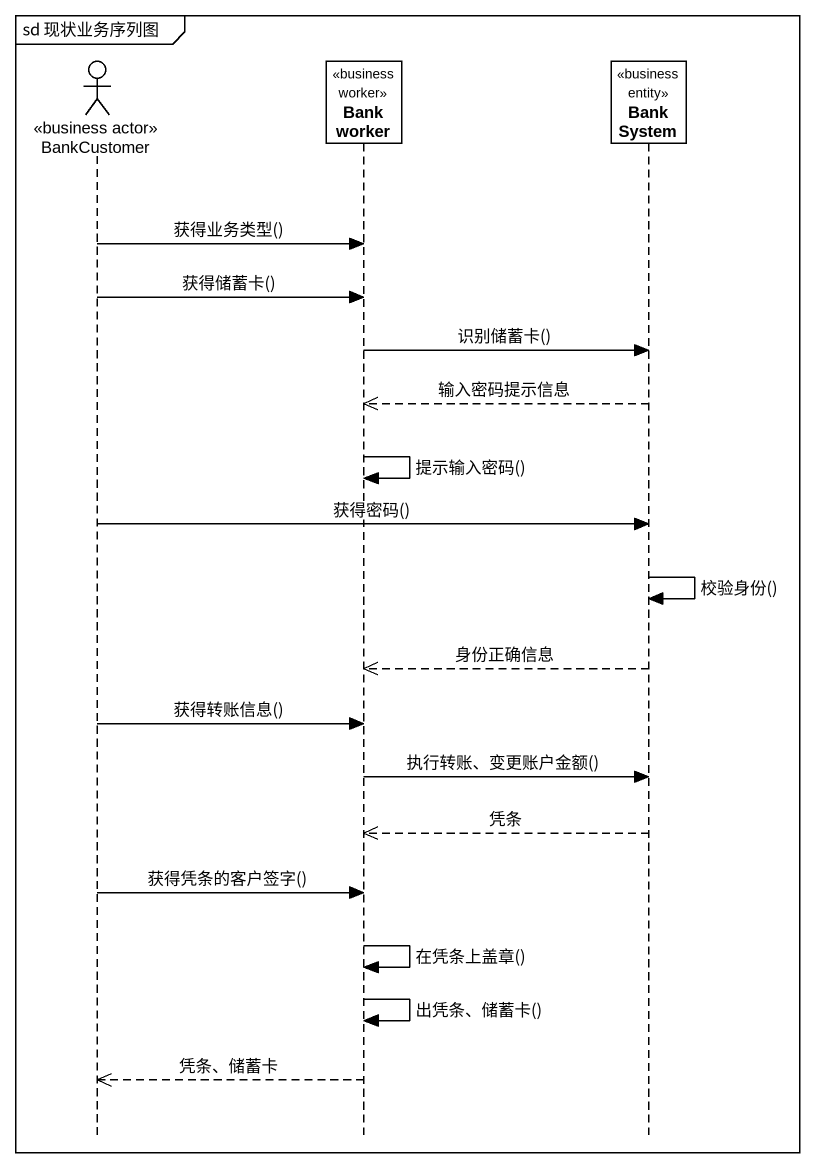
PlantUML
@startuml
mainframe sd 现状业务序列图
hide footbox
actor BankCustomer <<business actor>>
participant "Bank worker" as Bank_worker <<business worker>>
participant BankSystem <<business entity>>

BankCustomer -> Bank_worker : 获得业务类型()
BankCustomer -> Bank_worker : 获得储蓄卡()
Bank_worker -> BankSystem : 识别储蓄卡()
BankSystem -->> Bank_worker : 输入密码提示信息
Bank_worker -> Bank_worker : 提示输入密码()
BankCustomer -> BankSystem : 获得密码()
BankSystem -> BankSystem : 校验身份()
BankSystem -->> Bank_worker : 身份正确信息
BankCustomer -> Bank_worker : 获得转账信息()
Bank_worker -> BankSystem : 执行转账、变更账户金额()
BankSystem -->> Bank_worker : 凭条
BankCustomer -> Bank_worker : 获得凭条的客户签字()
Bank_worker -> Bank_worker : 在凭条上盖章()
Bank_worker -> Bank_worker : 出凭条、储蓄卡()
Bank_worker -->> BankCustomer : 凭条、储蓄卡
@enduml
